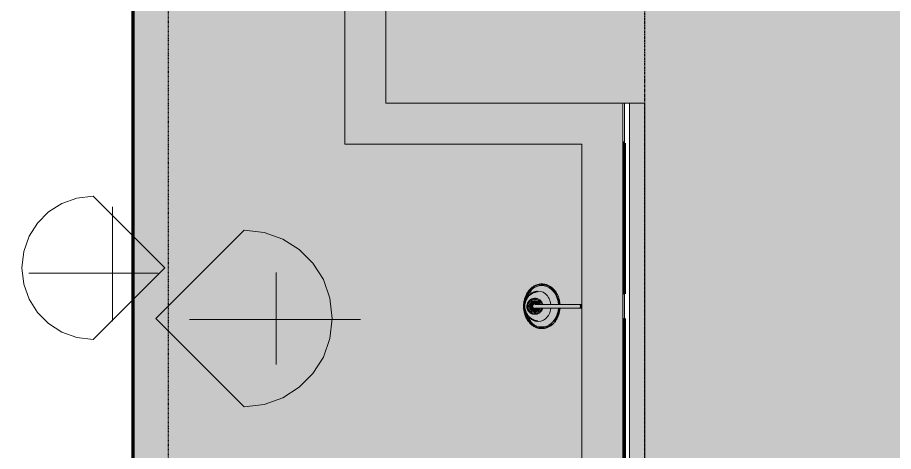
# Model space of a CAD drawing. Header units: inches. Extents: x 9391 to 11530, y 1186 to 2858.
# Drawn here: x 9655.4 to 9826.4, y 2086.5 to 2171.1 of the extents above; entities that cross this region are included whole.
import ezdxf

# ---------------------------------------------------------------- set-up
doc = ezdxf.new("R2010")
doc.units = ezdxf.units.IN
doc.header["$MEASUREMENT"] = 0
doc.linetypes.add('Aligning Line 1_8_', pattern=[0.25, 0.125, -0.125])
doc.linetypes.add('Grid Line 1_2_', pattern=[0.875, 0.5, -0.125, 0.125, -0.125])
for name, color, linetype, lineweight in [('A-DETL-GENF-1', 254, 'Continuous', 9), ('A-ROOF', 132, 'Continuous', 13), ('A-ROOF-1', 132, 'Continuous', 5), ('C-BLDG-PADS', 91, 'Continuous', 70), ('C-BLDG-PADS-1', 91, 'Continuous', 9), ('C-TOPO', 7, 'Continuous', 9), ('E-LITE-EQPM', 33, 'Continuous', 9), ('G-ANNO-SYMB', 111, 'Aligning Line 1_8_', 30), ('S-BEAM', 12, 'Continuous', 9), ('S-FNDN', 32, 'Continuous', 13), ('S-FNDN-1', 32, 'Continuous', 5), ('S-GRID-1', 1, 'Grid Line 1_2_', 30)]:
    doc.layers.add(name, color=color, linetype=linetype, lineweight=lineweight)

# ---------------------------------------------------------------- blocks, each defined once
blk = doc.blocks.new('265000 - LIGHTING - GOOSENECK LIGHTING - TYPE A - 265000 - Lighting - Gooseneck Lighting - Type A-V5-FLOOR PLAN - ROOF')
at = {"layer": 'E-LITE-EQPM'}
for points in [[(-19.63, 0), (-19.4, 1.44), (-18.88, 2.59), (-18.19, 3.43), (-17.23, 4.02), (-16.18, 4.22), (-15.05, 3.97), (-14.22, 3.49), (-13.29, 2.23), (-12.89, 1.15), (-12.79, 0.38), (-12.63, 0.38), (-12.74, 1.21), (-12.91, 1.8), (-13.35, 2.67), (-13.66, 3.09), (-14.16, 3.6), (-14.93, 4.09), (-15.62, 4.31), (-16.18, 4.36), (-16.75, 4.29), (-17.25, 4.15), (-17.83, 3.84), (-18.37, 3.4), (-18.78, 2.93), (-19.1, 2.43), (-19.4, 1.76), (-19.63, 0.85), (-19.71, 0)], [(-19.63, 0), (-19.56, 0), (-19.4, 0.98), (-19.29, 1.37), (-19.21, 1.55), (-18.61, 2.69), (-17.83, 3.49), (-16.75, 3.97), (-15.52, 3.93), (-14.46, 3.42), (-13.61, 2.48), (-13.08, 1.31), (-12.93, 0.38), (-12.79, 0.38), (-12.94, 1.38), (-13.49, 2.59), (-14.16, 3.42), (-15.12, 4.02), (-16.18, 4.22), (-17.32, 3.97), (-18.22, 3.4), (-18.99, 2.45), (-19.47, 1.2), (-19.61, 0.12)], [(-14.16, 0.38), (-12.95, 0.38), (-13.09, 1.38), (-13.73, 2.67), (-14.64, 3.54), (-15.61, 3.97), (-16.75, 3.97), (-17.9, 3.42), (-18.76, 2.48), (-19.31, 1.31), (-19.25, 1.36), (-18.78, 2.05), (-18.36, 2.42), (-18.04, 2.62), (-17.53, 2.81), (-17.26, 2.88), (-16.81, 2.97), (-15.88, 2.74), (-15.04, 2), (-14.57, 1.14), (-14.45, 0.38), (-14.19, 0.38)], [(-19.56, 0), (-19.08, 0), (-18.92, 0.64), (-18.63, 1.08), (-18.17, 1.4), (-17.8, 1.53), (-17.28, 1.55), (-16.7, 1.33), (-16.3, 0.99), (-16.03, 0.52), (-15.99, 0.38), (-14.45, 0.38), (-14.58, 1.16), (-15.09, 2.1), (-15.93, 2.76), (-16.81, 2.97), (-17.55, 2.8), (-18.21, 2.54), (-18.78, 2.05), (-18.99, 1.8), (-19.34, 1.15), (-19.48, 0.67), (-19.54, 0.22)], [(0, 0), (0, 0), (0, 2.4), (-0.31, 2.26), (-0.31, 0)], [(-16.16, -4.36), (-15.52, -4.27), (-14.87, -4.04), (-14.54, -3.87), (-13.9, -3.37), (-13.66, -3.09), (-13.3, -2.59), (-12.89, -1.75), (-12.68, -0.95), (-12.67, -0.37), (-12.79, -0.37), (-12.95, -1.41), (-13.49, -2.59), (-14.16, -3.42), (-15.12, -4.02), (-16.18, -4.22), (-17.32, -3.97), (-18.22, -3.4), (-19.02, -2.36), (-19.47, -1.2), (-19.63, 0), (-19.71, 0), (-19.61, -1.08), (-19.27, -2.11), (-18.75, -2.98), (-18.59, -3.18), (-18.05, -3.68), (-17.51, -4.02), (-16.99, -4.22), (-16.5, -4.33), (-16.18, -4.36)], [(-16.18, -4.22), (-15.05, -3.97), (-14.16, -3.42), (-13.4, -2.48), (-12.89, -1.2), (-12.79, -0.37), (-12.95, -0.37), (-13.1, -1.39), (-13.66, -2.59), (-14.64, -3.54), (-15.61, -3.97), (-16.75, -3.97), (-17.9, -3.42), (-18.76, -2.48), (-19.38, -1.08), (-19.54, -0.55), (-19.56, 0), (-19.63, 0), (-19.45, -1.32), (-18.88, -2.6), (-18.21, -3.42), (-17.25, -4.02), (-16.46, -4.17)], [(-16.81, -2.97), (-15.88, -2.74), (-15.08, -2.08), (-14.57, -1.14), (-14.48, -0.37), (-16.01, -0.41), (-16.1, -0.66), (-16.34, -1.04), (-16.83, -1.4), (-17.35, -1.54), (-17.84, -1.52), (-18.36, -1.29), (-18.75, -0.93), (-18.98, -0.51), (-19.08, 0), (-19.56, 0), (-19.51, -0.65), (-19.26, -1.31), (-18.94, -1.85), (-18.5, -2.31), (-17.92, -2.69), (-17.72, -2.77), (-16.94, -2.95)], [(-18.97, 0), (-18.78, 0), (-18.57, 0.69), (-18.05, 1.16), (-17.43, 1.3), (-16.77, 1.1), (-16.32, 0.63), (-16.21, 0.38), (-16.07, 0.38), (-16.22, 0.8), (-16.77, 1.31), (-17.47, 1.5), (-18.27, 1.24), (-18.77, 0.74), (-18.95, 0.06)], [(-17.47, -1.5), (-16.72, -1.3), (-16.17, -0.75), (-16.08, -0.37), (-16.26, -0.41), (-16.34, -0.66), (-16.87, -1.15), (-17.47, -1.31), (-18.18, -1.08), (-18.61, -0.62), (-18.78, 0), (-18.97, 0), (-18.75, -0.77), (-18.15, -1.32), (-17.58, -1.47)], [(-18.78, 0), (-18.53, 0.02), (-18.28, 0.67), (-17.79, 1.02), (-17.1, 0.99), (-16.6, 0.63), (-16.5, 0.38), (-16.26, 0.41), (-16.33, 0.66), (-16.87, 1.15), (-17.47, 1.31), (-18.18, 1.08), (-18.61, 0.62), (-18.76, 0.06)], [(-17.47, -1.31), (-16.76, -1.09), (-16.33, -0.66), (-16.26, -0.37), (-16.52, -0.37), (-16.65, -0.67), (-17.14, -1.02), (-17.83, -0.99), (-18.35, -0.59), (-18.54, 0), (-18.78, 0), (-18.6, -0.66), (-18.05, -1.16), (-17.47, -1.31)], [(-17.37, -1.02), (-17.1, -0.99), (-16.6, -0.63), (-16.52, -0.37), (-17.13, -0.4), (-17.47, -0.54), (-17.87, -0.33), (-18.01, 0), (-18.54, 0), (-18.33, -0.63), (-17.78, -1.02), (-17.4, -1.02)], [(-18.08, 0), (-18, 0.04), (-17.84, 0.39), (-17.44, 0.53), (-17, 0.38), (-16.52, 0.38), (-16.6, 0.63), (-17.14, 1.02), (-17.8, 1.02), (-18.35, 0.57), (-18.5, 0), (-18.08, 0)], [(-17.47, -0.54), (-17.1, -0.37), (-17.64, -0.33), (-17.65, -0.3), (-17.68, -0.24), (-17.76, -0.23), (-17.83, -0.09), (-17.87, 0), (-18, -0.04), (-17.8, -0.4), (-17.56, -0.5)], [(-17.84, 0), (-17.77, 0.21), (-17.64, 0.33), (-17.44, 0.38), (-17.08, 0.38), (-17.47, 0.54), (-17.87, 0.33), (-17.97, 0), (-17.85, 0)], [(-12.74, -0.37), (-12.06, -0.36), (-11.93, -0.27), (-11.85, -0.1), (-11.85, 0.1), (-11.93, 0.27), (-12.06, 0.36), (-12.14, 0.38), (-17.64, 0.33), (-17.75, 0.24), (-17.83, 0.09), (-17.82, -0.12), (-17.75, -0.24), (-17.66, -0.27), (-17.64, -0.33), (-17.44, -0.37), (-12.79, -0.37)], [(-10.99, -0.37), (-8.92, -0.36), (-8.79, -0.27), (-8.71, -0.1), (-8.73, 0.14), (-8.79, 0.27), (-8.92, 0.36), (-8.99, 0.38), (-12.06, 0.36), (-11.93, 0.27), (-11.85, 0.1), (-11.85, -0.1), (-11.95, -0.29), (-12.06, -0.36), (-11.93, -0.37), (-11.81, -0.37)], [(-8.99, -0.37), (-8.31, -0.34), (-8.34, 0.38), (-8.92, 0.36), (-8.79, 0.27), (-8.71, 0.1), (-8.71, -0.1), (-8.79, -0.27), (-8.92, -0.36)], [(-16.75, -3.97), (-15.52, -3.93), (-14.46, -3.42), (-13.61, -2.48), (-13.08, -1.31), (-12.95, -0.37), (-14.45, -0.37), (-14.58, -1.16), (-15.14, -2.14), (-15.88, -2.74), (-16.81, -2.97), (-17.75, -2.76), (-17.92, -2.69), (-18.36, -2.41), (-18.78, -2.04), (-19.11, -1.6), (-19.29, -1.31), (-19.2, -1.55), (-18.67, -2.63), (-17.73, -3.54), (-16.94, -3.89)]]:
    blk.add_hatch(color=256, dxfattribs=at).paths.add_polyline_path(points, flags=0)
h = blk.add_hatch(color=256, dxfattribs=at)
h.paths.add_polyline_path([(-18.98, 0), (-18.97, 0), (-18.75, 0.77), (-18.14, 1.32), (-17.44, 1.49), (-16.66, 1.24), (-16.23, 0.87), (-16.41, 1.1), (-16.83, 1.4), (-17.37, 1.54), (-17.87, 1.51), (-18.35, 1.3), (-18.75, 0.93), (-18.98, 0.51), (-19.08, 0), (-18.99, 0)], flags=0)
h.paths.add_polyline_path([(-16.01, 0.38), (-16.07, 0.6), (-16.14, 0.66), (-16.04, 0.38), (-16.01, 0.38)], flags=0)
h = blk.add_hatch(color=256, dxfattribs=at)
h.paths.add_polyline_path([(-17.28, -1.55), (-16.68, -1.31), (-16.28, -0.95), (-16.23, -0.81), (-16.77, -1.31), (-17.47, -1.5), (-18.27, -1.24), (-18.77, -0.74), (-18.99, 0), (-19.08, 0), (-18.94, -0.61), (-18.6, -1.1), (-18.17, -1.4), (-17.76, -1.53), (-17.29, -1.55)], flags=0)
h.paths.add_polyline_path([(-16.17, -0.75), (-16.03, -0.48), (-16.04, -0.37), (-16.07, -0.38), (-16.14, -0.66)], flags=0)
h = blk.add_hatch(color=256, dxfattribs=at)
h.paths.add_polyline_path([(0, -2.4), (0, 0), (-0.31, 0), (-0.31, -2.26), (0, -2.4)], flags=0)
h.paths.add_polyline_path([(0, -1.92), (0, -1.92), (-0.31, -1.87)], flags=0)
for p, q in [((0, 2.46), (-0.31, 2.31)), ((0, 2.4), (0, 0)), ((-8.99, 0.38), (-12.14, 0.38)), ((-12.14, -0.37), (-8.99, -0.37)), ((0, 0), (0, -2.4)), ((-0.31, -2.31), (0, -2.46))]:
    blk.add_line(p, q, dxfattribs=at)
at = {"layer": 'E-LITE-EQPM', "flags": 128}
for points in [[(-12.59, 0.38), (-12.61, 0.52), (-12.63, 0.69), (-12.65, 0.86), (-12.68, 1.03), (-12.72, 1.2), (-12.76, 1.37), (-12.81, 1.53), (-12.86, 1.69), (-12.92, 1.85), (-12.98, 2.01), (-13.05, 2.16), (-13.12, 2.31), (-13.2, 2.46), (-13.28, 2.6), (-13.37, 2.74), (-13.46, 2.87), (-13.56, 3), (-13.66, 3.12), (-13.76, 3.24), (-13.87, 3.35), (-13.98, 3.46), (-14.1, 3.57), (-14.22, 3.66), (-14.34, 3.76), (-14.46, 3.84), (-14.59, 3.92), (-14.72, 3.99), (-14.85, 4.06), (-14.99, 4.12), (-15.12, 4.18), (-15.26, 4.22), (-15.4, 4.26), (-15.54, 4.3), (-15.68, 4.32), (-15.83, 4.34), (-15.97, 4.35), (-16.11, 4.36), (-16.26, 4.36), (-16.4, 4.35), (-16.54, 4.33), (-16.68, 4.31), (-16.83, 4.28), (-16.97, 4.24), (-17.11, 4.2), (-17.24, 4.15), (-17.38, 4.09), (-17.51, 4.03), (-17.64, 3.96), (-17.77, 3.89), (-17.9, 3.8), (-18.02, 3.71), (-18.14, 3.62), (-18.26, 3.52), (-18.37, 3.41), (-18.48, 3.3), (-18.59, 3.19), (-18.69, 3.07), (-18.79, 2.94), (-18.88, 2.81), (-18.97, 2.67), (-19.06, 2.53), (-19.14, 2.39), (-19.21, 2.24), (-19.28, 2.09), (-19.35, 1.94), (-19.41, 1.78), (-19.47, 1.62), (-19.52, 1.46), (-19.56, 1.29), (-19.6, 1.12), (-19.64, 0.96), (-19.66, 0.78), (-19.69, 0.61), (-19.7, 0.44), (-19.72, 0.27), (-19.72, 0.09), (-19.72, 0)], [(-17.06, 2.95), (-17.2, 2.93), (-17.33, 2.91), (-17.46, 2.87), (-17.59, 2.83), (-17.72, 2.79), (-17.84, 2.74), (-17.96, 2.68), (-18.07, 2.62), (-18.18, 2.56), (-18.29, 2.49), (-18.39, 2.41), (-18.49, 2.34), (-18.58, 2.26), (-18.67, 2.18), (-18.76, 2.09), (-18.84, 2.01), (-18.91, 1.92), (-18.98, 1.83), (-19.05, 1.74), (-19.11, 1.64), (-19.17, 1.55), (-19.22, 1.45), (-19.27, 1.36), (-19.32, 1.26), (-19.36, 1.16), (-19.4, 1.06), (-19.43, 0.97), (-19.46, 0.87), (-19.49, 0.77), (-19.51, 0.67), (-19.54, 0.57), (-19.55, 0.47), (-19.57, 0.37), (-19.58, 0.27), (-19.58, 0.17), (-19.59, 0.07), (-19.59, 0)], [(-16.9, 2.84), (-17.04, 2.83), (-17.16, 2.81), (-17.29, 2.78), (-17.42, 2.75), (-17.54, 2.72), (-17.66, 2.67), (-17.78, 2.62), (-17.89, 2.57), (-18, 2.51), (-18.11, 2.45), (-18.21, 2.39), (-18.31, 2.32), (-18.4, 2.25), (-18.49, 2.17), (-18.58, 2.09), (-18.66, 2.01), (-18.74, 1.93), (-18.81, 1.84), (-18.88, 1.76), (-18.94, 1.67), (-19, 1.58), (-19.06, 1.49), (-19.11, 1.4), (-19.16, 1.31), (-19.2, 1.22), (-19.24, 1.12), (-19.28, 1.03), (-19.31, 0.93), (-19.34, 0.84), (-19.37, 0.74), (-19.39, 0.65), (-19.41, 0.55), (-19.43, 0.45), (-19.44, 0.36), (-19.45, 0.26), (-19.46, 0.17), (-19.46, 0.07), (-19.46, 0)], [(-18.5, 2.86), (-18.6, 2.74), (-18.7, 2.61), (-18.79, 2.47), (-18.87, 2.34), (-18.95, 2.2), (-19.02, 2.06), (-19.09, 1.92), (-19.15, 1.77), (-19.21, 1.63), (-19.26, 1.48), (-19.31, 1.33), (-19.35, 1.18), (-19.39, 1.03)], [(-18.2, 3.01), (-18.31, 2.9), (-18.41, 2.78), (-18.51, 2.65), (-18.6, 2.53), (-18.69, 2.4), (-18.77, 2.26), (-18.84, 2.13), (-18.91, 1.99), (-18.98, 1.85), (-19.04, 1.71)], [(-19.72, 0), (-19.72, -0.17), (-19.71, -0.35), (-19.7, -0.52), (-19.68, -0.69), (-19.65, -0.86), (-19.62, -1.03), (-19.58, -1.2), (-19.54, -1.37), (-19.49, -1.53), (-19.44, -1.69), (-19.38, -1.85), (-19.32, -2.01), (-19.25, -2.16), (-19.18, -2.31), (-19.1, -2.46), (-19.02, -2.6), (-18.93, -2.74), (-18.84, -2.87), (-18.74, -3), (-18.64, -3.12), (-18.54, -3.24), (-18.43, -3.35), (-18.32, -3.46), (-18.21, -3.57), (-18.09, -3.66), (-17.97, -3.76), (-17.84, -3.84), (-17.71, -3.92), (-17.58, -3.99), (-17.45, -4.06), (-17.32, -4.12), (-17.18, -4.18), (-17.04, -4.22), (-16.9, -4.26), (-16.76, -4.3), (-16.62, -4.32), (-16.48, -4.34), (-16.33, -4.35), (-16.19, -4.36), (-16.05, -4.36), (-15.9, -4.35), (-15.76, -4.33), (-15.62, -4.31), (-15.48, -4.28), (-15.34, -4.24), (-15.2, -4.2), (-15.06, -4.15), (-14.92, -4.09), (-14.79, -4.03), (-14.66, -3.96), (-14.53, -3.89), (-14.4, -3.8), (-14.28, -3.71), (-14.16, -3.62), (-14.04, -3.52), (-13.93, -3.41), (-13.82, -3.3), (-13.71, -3.19), (-13.61, -3.07), (-13.51, -2.94), (-13.42, -2.81), (-13.33, -2.67), (-13.24, -2.53), (-13.16, -2.39), (-13.09, -2.24), (-13.02, -2.09), (-12.95, -1.94), (-12.89, -1.78), (-12.84, -1.62), (-12.79, -1.46), (-12.74, -1.29), (-12.7, -1.12), (-12.67, -0.96), (-12.64, -0.78), (-12.62, -0.61), (-12.6, -0.44), (-12.59, -0.37)], [(-19.59, 0), (-19.59, -0.1), (-19.58, -0.2), (-19.57, -0.3), (-19.56, -0.4), (-19.55, -0.5), (-19.53, -0.6), (-19.51, -0.7), (-19.48, -0.8), (-19.45, -0.9), (-19.42, -1), (-19.38, -1.1), (-19.35, -1.2), (-19.3, -1.3), (-19.25, -1.39), (-19.2, -1.49), (-19.15, -1.58), (-19.09, -1.68), (-19.02, -1.77), (-18.96, -1.86), (-18.88, -1.95), (-18.81, -2.04), (-18.73, -2.12), (-18.64, -2.21), (-18.55, -2.29), (-18.46, -2.37), (-18.36, -2.44), (-18.25, -2.51), (-18.14, -2.58), (-18.03, -2.64), (-17.92, -2.7), (-17.8, -2.76), (-17.67, -2.8), (-17.55, -2.85), (-17.42, -2.88), (-17.28, -2.92), (-17.15, -2.94), (-17.06, -2.95)], [(-19.46, 0), (-19.46, -0.1), (-19.46, -0.19), (-19.45, -0.29), (-19.44, -0.39), (-19.42, -0.48), (-19.4, -0.58), (-19.38, -0.67), (-19.36, -0.77), (-19.33, -0.86), (-19.3, -0.96), (-19.27, -1.05), (-19.23, -1.15), (-19.19, -1.24), (-19.14, -1.33), (-19.09, -1.43), (-19.04, -1.52), (-18.98, -1.61), (-18.92, -1.7), (-18.86, -1.78), (-18.79, -1.87), (-18.71, -1.95), (-18.64, -2.04), (-18.55, -2.11), (-18.47, -2.19), (-18.38, -2.27), (-18.28, -2.34), (-18.18, -2.41), (-18.08, -2.47), (-17.97, -2.53), (-17.86, -2.59), (-17.75, -2.64), (-17.63, -2.69), (-17.51, -2.73), (-17.38, -2.76), (-17.26, -2.79), (-17.13, -2.82), (-17, -2.83), (-16.9, -2.84)], [(-12.14, 0.38), (-12.21, 0.38), (-12.29, 0.38), (-12.38, 0.38), (-12.47, 0.38), (-12.56, 0.38), (-12.65, 0.38), (-12.75, 0.38), (-12.85, 0.38), (-12.95, 0.38), (-13.05, 0.38), (-13.16, 0.38), (-13.27, 0.38), (-13.38, 0.38), (-13.49, 0.38), (-13.61, 0.38), (-13.72, 0.38), (-13.84, 0.38), (-13.96, 0.38), (-14.08, 0.38), (-14.2, 0.38), (-14.32, 0.38), (-14.44, 0.38), (-14.56, 0.38), (-14.68, 0.38), (-14.8, 0.38), (-14.91, 0.38), (-15.03, 0.38), (-15.15, 0.38), (-15.27, 0.38), (-15.38, 0.38), (-15.49, 0.38), (-15.61, 0.38), (-15.72, 0.38), (-15.82, 0.38), (-15.93, 0.38), (-16.03, 0.38), (-16.14, 0.38), (-16.23, 0.38), (-16.33, 0.38), (-16.42, 0.38), (-16.51, 0.38), (-16.6, 0.38), (-16.68, 0.38), (-16.76, 0.38), (-16.83, 0.38), (-16.91, 0.38), (-16.97, 0.38), (-17.04, 0.38), (-17.1, 0.38), (-17.15, 0.38), (-17.2, 0.38), (-17.25, 0.38), (-17.29, 0.38), (-17.33, 0.38), (-17.36, 0.38), (-17.39, 0.38), (-17.42, 0.38), (-17.44, 0.38), (-17.45, 0.38), (-17.46, 0.38), (-17.47, 0.38), (-17.47, 0.38)], [(-8.99, 0.38), (-8.91, 0.38), (-8.83, 0.38), (-8.75, 0.38), (-8.66, 0.38), (-8.57, 0.38), (-8.48, 0.38), (-8.38, 0.38), (-8.31, 0.38)], [(-19.37, -1.1), (-19.34, -1.22), (-19.3, -1.37), (-19.25, -1.52), (-19.2, -1.66), (-19.14, -1.81), (-19.07, -1.95), (-19, -2.09), (-18.93, -2.23), (-18.85, -2.37), (-18.76, -2.51), (-18.67, -2.64), (-18.58, -2.77), (-18.5, -2.86)], [(-17.47, -0.37), (-17.46, -0.37), (-17.46, -0.37), (-17.44, -0.37), (-17.43, -0.37), (-17.41, -0.37), (-17.38, -0.37), (-17.35, -0.37), (-17.31, -0.37), (-17.27, -0.37), (-17.23, -0.37), (-17.18, -0.37), (-17.13, -0.37), (-17.07, -0.37), (-17.01, -0.37), (-16.94, -0.37), (-16.87, -0.37), (-16.8, -0.37), (-16.72, -0.37), (-16.64, -0.37), (-16.56, -0.37), (-16.47, -0.37), (-16.38, -0.37), (-16.28, -0.37), (-16.19, -0.37), (-16.09, -0.37), (-15.99, -0.37), (-15.88, -0.37), (-15.77, -0.37), (-15.66, -0.37), (-15.55, -0.37), (-15.44, -0.37), (-15.33, -0.37), (-15.21, -0.37), (-15.09, -0.37), (-14.98, -0.37), (-14.86, -0.37), (-14.74, -0.37), (-14.62, -0.37), (-14.5, -0.37), (-14.38, -0.37), (-14.26, -0.37), (-14.14, -0.37), (-14.02, -0.37), (-13.9, -0.37), (-13.78, -0.37), (-13.67, -0.37), (-13.55, -0.37), (-13.44, -0.37), (-13.33, -0.37), (-13.22, -0.37), (-13.11, -0.37), (-13, -0.37), (-12.9, -0.37), (-12.8, -0.37), (-12.7, -0.37), (-12.61, -0.37), (-12.51, -0.37), (-12.42, -0.37), (-12.34, -0.37), (-12.25, -0.37), (-12.18, -0.37), (-12.14, -0.37)], [(-8.35, -0.37), (-8.45, -0.37), (-8.55, -0.37), (-8.64, -0.37), (-8.73, -0.37), (-8.81, -0.37), (-8.89, -0.37), (-8.97, -0.37), (-8.99, -0.37)], [(-19.02, -1.76), (-18.96, -1.9), (-18.89, -2.04), (-18.82, -2.17), (-18.74, -2.31), (-18.66, -2.44), (-18.57, -2.57), (-18.48, -2.69), (-18.38, -2.82), (-18.27, -2.94), (-18.2, -3.01)]]:
    blk.add_lwpolyline(points, dxfattribs=at)
at = {"layer": 'E-LITE-EQPM'}
for radius, start, end in [(1.5, 150, 180), (1.5, 180, 210), (1.31, 17.1521, 180), (1.31, 180, 342.8479), (1.5, 15.0075, 148.9797), (1.07, 21.4494, 180), (1.07, 180, 338.5506), (0.543, 45, 180), (0.543, 180, 315), (1.5, 211.0203, 344.9925), (0.375, 225, 240)]:
    blk.add_arc((-17.47, 0), radius, start, end, dxfattribs=at)
for centre, major_axis, start_param, end_param in [((-16.18, 0), (0, 4.22), 4.802645, 7.853982), ((-16.18, 0), (0, 4.03), 4.805548, 7.15585), ((-16.81, 0), (0, 2.97), 0.342292, 0.392699), ((-16.81, 0), (0, 2.97), 4.841947, 6.506974), ((-16.18, 0), (0, 4.22), 1.570796, 3.769911), ((-16.18, 0), (0, 4.03), 2.268928, 4.617529), ((-16.81, 0), (0, 2.97), 2.936171, 4.582831), ((-16.18, 0), (0, 4.22), 3.926991, 4.622133)]:
    blk.add_ellipse(centre, major_axis=major_axis, ratio=0.81557, start_param=start_param, end_param=end_param, dxfattribs=at)
for points, knots in [([(-16.81, 1.4), (-16.88, 1.43), (-16.99, 1.48), (-17.15, 1.52), (-17.29, 1.55), (-17.44, 1.56), (-17.61, 1.56), (-17.77, 1.54), (-17.93, 1.51), (-18.08, 1.46), (-18.2, 1.4), (-18.3, 1.35), (-18.39, 1.29), (-18.5, 1.21), (-18.6, 1.12), (-18.68, 1.04), (-18.75, 0.95), (-18.83, 0.84), (-18.9, 0.71), (-18.95, 0.61), (-18.99, 0.5), (-19.05, 0.3), (-19.08, 0.12), (-19.08, 0)], [0.3409193, 0.3409193, 0.3409193, 0.3409193, 0.3888889, 0.4166667, 0.4444444, 0.4791667, 0.5138889, 0.5486111, 0.5833333, 0.6180556, 0.6527778, 0.6701389, 0.6875, 0.7222222, 0.7569444, 0.7743056, 0.7916667, 0.8263889, 0.8611111, 0.8784722, 0.8958333, 0.9305556, 1, 1, 1, 1]), ([(-19.08, 0), (-19.08, -0.1), (-19.06, -0.24), (-19.02, -0.43), (-18.97, -0.56), (-18.92, -0.69), (-18.85, -0.81), (-18.79, -0.9), (-18.73, -0.97), (-18.69, -1.03), (-18.64, -1.07), (-18.58, -1.14), (-18.5, -1.21), (-18.4, -1.29), (-18.29, -1.36), (-18.17, -1.42), (-18.05, -1.47), (-17.93, -1.51), (-17.8, -1.54), (-17.67, -1.55), (-17.54, -1.56), (-17.41, -1.56), (-17.28, -1.55), (-17.15, -1.52), (-16.99, -1.48), (-16.88, -1.43), (-16.81, -1.4)], [0, 0, 0, 0, 0.0555556, 0.0833333, 0.1111111, 0.1388889, 0.1666667, 0.1944444, 0.2083333, 0.2222222, 0.2361111, 0.25, 0.2777778, 0.3055556, 0.3333333, 0.3611111, 0.3888889, 0.4166667, 0.4444444, 0.4722222, 0.5, 0.5277778, 0.5555556, 0.5833333, 0.6111111, 0.6590807, 0.6590807, 0.6590807, 0.6590807]), ([(-15.98, 0.38), (-16, 0.44), (-16.08, 0.69), (-16.26, 0.99), (-16.54, 1.24), (-16.69, 1.34), (-16.77, 1.38)], [0.0739566, 0.0739566, 0.0739566, 0.0739566, 0.1111111, 0.2222222, 0.2777778, 0.3333333, 0.3333333, 0.3333333, 0.3333333]), ([(-16.77, -1.38), (-16.69, -1.34), (-16.54, -1.24), (-16.27, -0.99), (-16.06, -0.69), (-16.01, -0.44), (-16, -0.38)], [0.6666667, 0.6666667, 0.6666667, 0.6666667, 0.7222222, 0.7777778, 0.8888889, 0.9260434, 0.9260434, 0.9260434, 0.9260434])]:
    blk.add_open_spline(points, degree=3, knots=knots, dxfattribs=at)
blk = doc.blocks.new('Dimension Lumber - THE BEAM-1543094-FLOOR PLAN - ROOF')
at = {"layer": 'S-BEAM'}
h = blk.add_hatch(color=256, dxfattribs=at)
h.paths.add_polyline_path([(391.81, 0), (352.41, -0.04), (352.58, -0.21), (352.92, -0.62), (353.14, -0.97), (353.39, -1.6), (353.48, -1.97), (353.52, -2.43), (353.47, -3), (391.81, -3)], flags=0)
h.paths.add_polyline_path([(345.97, 0), (256.32, 0), (256.54, -0.21), (256.88, -0.62), (257.1, -0.97), (257.35, -1.6), (257.44, -1.97), (257.48, -2.43), (257.43, -3), (344.86, -2.97), (344.84, -2.75), (344.83, -2.18), (344.89, -1.77), (345.15, -1.05), (345.45, -0.58), (345.75, -0.2), (345.83, -0.11)], flags=0)
h.paths.add_polyline_path([(249.93, 0), (-234.15, 0), (-234.15, -3), (248.82, -2.97), (248.8, -2.75), (248.79, -2.18), (248.85, -1.77), (249.11, -1.05), (249.41, -0.58), (249.72, -0.18), (249.79, -0.11)], flags=0)
blk.add_line((-234.15, -3), (248.83, -3), dxfattribs=at)
blk = doc.blocks.new('cynthia 25594 - cynthia 25594-1522547-FLOOR PLAN - ROOF')
at = {"layer": 'A-DETL-GENF-1'}
for p, q in [((-17.22, 0), (0, 17.22)), ((17.22, 0), (0, 17.22)), ((-0.22, 10.65), (-0.22, 10.67)), ((-0.22, 10.67), (-0.22, 10.65)), ((-0.22, 10.51), (-0.22, 10.65)), ((-0.22, 10.65), (-0.22, 10.32)), ((-0.22, 10.28), (-0.22, 10.51)), ((-0.22, 10.32), (-0.22, 5.84)), ((-0.22, 10.13), (-0.22, 10.28)), ((-0.22, 7.46), (-0.22, 10.13)), ((-0.22, 2.95), (-0.22, 8.8)), ((-0.22, 8.8), (-0.22, 7.57)), ((-0.22, 7.57), (-0.22, 7.46)), ((-0.22, 7.36), (-0.22, 7.46)), ((-0.22, 7.46), (-0.22, 2.95)), ((-0.22, 3.36), (-0.22, 7.36)), ((-0.22, 5.84), (-0.22, 5.1)), ((-0.22, 4.9), (-0.22, 5.1)), ((-0.22, 5.1), (-0.22, 4.24)), ((-0.22, 5.1), (-0.22, 4.69)), ((-0.22, 2.64), (-0.22, 4.9)), ((-0.22, -1.13), (-0.22, 4.69)), ((-0.22, 4.24), (-0.22, 3.77)), ((-0.22, 2.84), (-0.22, 3.77)), ((-0.22, 2.87), (-0.22, 3.36)), ((-0.22, 2.95), (-0.22, 2.11)), ((-0.22, -0.11), (-0.22, 2.95)), ((-0.22, 2.61), (-0.22, 2.87)), ((-0.22, 2.84), (-0.22, 2.64)), ((-0.22, -5.38), (-0.22, 2.61)), ((-0.22, 2.11), (-0.22, 1.61)), ((-0.22, 1.61), (-0.22, 0.28)), ((-0.22, 0.28), (-0.22, -1.21)), ((16.76, -3.94), (17.22, 0)), ((-17.22, 0), (-16.76, -3.94)), ((-0.22, -1.26), (-0.22, -0.11)), ((-0.22, -1.13), (-0.22, -1.57)), ((-0.22, -1.21), (-0.22, -1.26)), ((-0.22, -1.57), (-0.22, -1.67)), ((-0.22, -1.67), (-0.22, -1.8)), ((-0.22, -4.3), (-0.22, -1.79)), ((-0.22, -1.79), (-0.22, -1.88)), ((-0.22, -1.8), (-0.22, -1.93)), ((-0.22, -1.88), (-0.22, -2.08)), ((-0.22, -1.93), (-0.22, -2.06)), ((-0.22, -2.06), (-0.22, -2.17)), ((-0.22, -2.08), (-0.22, -6.96)), ((-0.22, -2.17), (-0.22, -2.25)), ((-0.22, -2.25), (-0.22, -2.29)), ((-0.22, -2.29), (-0.22, -4.29)), ((-16.76, -3.94), (-15.47, -7.57)), ((-0.22, -4.29), (-0.22, -4.59)), ((-0.22, -4.59), (-0.22, -4.3)), ((15.47, -7.57), (16.76, -3.94)), ((-8.21, -6.25), (-8.98, -6.25)), ((-8.98, -6.25), (-8.49, -6.25)), ((-8.49, -6.25), (-8.05, -6.25)), ((-7.59, -6.25), (-8.21, -6.25)), ((-8.05, -6.25), (-7.7, -6.25)), ((-7.72, -6.25), (-7.95, -6.25)), ((-7.95, -6.25), (-7.85, -6.25)), ((-7.85, -6.25), (-7.12, -6.25)), ((-7.23, -6.25), (-7.72, -6.25)), ((-7.7, -6.25), (-7.02, -6.25)), ((-7.32, -6.25), (-7.59, -6.25)), ((-7.13, -6.25), (-7.32, -6.25)), ((-6.56, -6.25), (-7.23, -6.25)), ((-7.07, -6.25), (-7.13, -6.25)), ((-7.12, -6.25), (-7.07, -6.25)), ((-7.02, -6.25), (-6.15, -6.25)), ((-4.25, -6.25), (-6.56, -6.25)), ((-6.15, -6.25), (-5.21, -6.25)), ((-5.21, -6.25), (-4.35, -6.25)), ((-3.43, -6.25), (-4.77, -6.25)), ((-4.77, -6.25), (-4.17, -6.25)), ((-4.35, -6.25), (-3.71, -6.25)), ((-3.02, -6.25), (-4.25, -6.25)), ((-4.17, -6.25), (-2.84, -6.25)), ((-4.06, -6.25), (-4.11, -6.25)), ((4.15, -6.25), (-4.11, -6.25)), ((-4.06, -6.25), (-3.68, -6.25)), ((-3.71, -6.25), (-3.43, -6.25)), ((-3.68, -6.25), (-3.49, -6.25)), ((-3.49, -6.25), (-3.27, -6.25)), ((-3.27, -6.25), (-3.02, -6.25)), ((-2.84, -6.25), (-2.01, -6.25)), ((-2.01, -6.25), (-1.13, -6.25)), ((-1.13, -6.25), (-0.25, -6.25)), ((-0.25, -6.25), (1.12, -6.25)), ((-0.22, -5.95), (-0.22, -5.16)), ((-0.22, -5.16), (-0.22, -5.78)), ((-0.22, -5.78), (-0.22, -5.38)), ((-0.22, -5.78), (-0.22, -5.78)), ((-0.22, -10.3), (-0.22, -5.95)), ((1.12, -6.25), (2.48, -6.25)), ((3.14, -6.25), (2.32, -6.25)), ((2.32, -6.25), (4.15, -6.25)), ((2.48, -6.25), (3.63, -6.25)), ((3.79, -6.25), (3.14, -6.25)), ((3.55, -6.25), (3.49, -6.25)), ((3.49, -6.25), (4.15, -6.25)), ((3.81, -6.25), (3.55, -6.25)), ((3.63, -6.25), (4.06, -6.25)), ((4.5, -6.25), (3.79, -6.25)), ((4.15, -6.25), (3.81, -6.25)), ((4.06, -6.25), (4.41, -6.25)), ((4.15, -6.25), (7.35, -6.25)), ((5.65, -6.25), (4.15, -6.25)), ((4.41, -6.25), (4.5, -6.25)), ((5.91, -6.25), (5.65, -6.25)), ((6.29, -6.25), (5.91, -6.25)), ((6.25, -6.25), (6.12, -6.25)), ((6.12, -6.25), (6.48, -6.25)), ((6.36, -6.25), (6.25, -6.25)), ((6.48, -6.25), (6.29, -6.25)), ((6.47, -6.25), (6.36, -6.25)), ((6.57, -6.25), (6.47, -6.25)), ((6.67, -6.25), (6.57, -6.25)), ((6.79, -6.25), (6.67, -6.25)), ((6.94, -6.25), (6.79, -6.25)), ((7.41, -6.25), (6.94, -6.25)), ((7.35, -6.25), (7.52, -6.25)), ((7.76, -6.25), (7.41, -6.25)), ((7.52, -6.25), (7.77, -6.25)), ((7.81, -6.25), (7.76, -6.25)), ((7.77, -6.25), (8.55, -6.25)), ((8.53, -6.25), (7.81, -6.25)), ((8.58, -6.25), (8.53, -6.25)), ((8.55, -6.25), (8.64, -6.25)), ((8.98, -6.25), (8.58, -6.25)), ((8.64, -6.25), (8.71, -6.25)), ((8.71, -6.25), (8.98, -6.25)), ((-15.47, -7.57), (-13.43, -10.76)), ((-0.22, -6.96), (-0.22, -16.97)), ((13.43, -10.76), (15.47, -7.57)), ((-0.22, -10.24), (-0.22, -10.1)), ((-0.22, -10.1), (-0.22, -10.4)), ((-0.22, -10.7), (-0.22, -10.24)), ((-13.43, -10.76), (-10.76, -13.43)), ((-0.22, -10.35), (-0.22, -10.3)), ((-0.22, -11.84), (-0.22, -10.35)), ((-0.22, -10.4), (-0.22, -10.65)), ((-0.22, -10.65), (-0.22, -12.11)), ((-0.22, -12.13), (-0.22, -10.7)), ((-0.22, -16.25), (-0.22, -11.84)), ((-0.22, -12.38), (-0.22, -11.94)), ((-0.22, -11.94), (-0.22, -11.97)), ((-0.22, -11.97), (-0.22, -13.58)), ((10.76, -13.43), (13.43, -10.76)), ((-10.76, -13.43), (-7.57, -15.47)), ((-0.22, -12.11), (-0.22, -12.35)), ((-0.22, -15.02), (-0.22, -12.13)), ((-0.22, -12.35), (-0.22, -12.45)), ((-0.22, -12.45), (-0.22, -12.38)), ((-0.22, -13.58), (-0.22, -13.79)), ((7.57, -15.47), (10.76, -13.43)), ((-0.22, -13.79), (-0.22, -13.94)), ((-0.22, -13.94), (-0.22, -14.21)), ((-0.22, -14.21), (-0.22, -15.64)), ((-0.22, -16.37), (-0.22, -15.02)), ((-7.57, -15.47), (-3.94, -16.76)), ((-3.94, -16.76), (0, -17.22)), ((-0.22, -15.64), (-0.22, -16.25)), ((-0.22, -17.56), (-0.22, -16.37)), ((-0.22, -16.97), (-0.22, -17.59)), ((0, -17.22), (3.94, -16.76)), ((3.94, -16.76), (7.57, -15.47)), ((-0.22, -18.61), (-0.22, -17.56)), ((-0.22, -17.59), (-0.22, -17.96)), ((-0.22, -17.96), (-0.22, -20.14)), ((-0.22, -20.35), (-0.22, -18.61)), ((-0.22, -20.14), (-0.22, -20.26)), ((-0.22, -20.26), (-0.22, -22.31)), ((-0.22, -21.08), (-0.22, -20.35)), ((-0.22, -22.1), (-0.22, -20.56)), ((-0.22, -20.56), (-0.22, -21.45)), ((-0.22, -22.3), (-0.22, -21.08)), ((-0.22, -21.45), (-0.22, -22.09)), ((-0.22, -22.09), (-0.22, -22.6)), ((-0.22, -22.31), (-0.22, -22.1)), ((-0.22, -22.73), (-0.22, -22.3)), ((-0.22, -22.6), (-0.22, -22.73))]:
    blk.add_line(p, q, dxfattribs=at)
blk = doc.blocks.new('laron 1 24216 - laron 1 24216-1522535-FLOOR PLAN - ROOF')
at = {"layer": 'A-DETL-GENF-1'}
for p, q in [((-13.55, -3.73), (0.41, 10.23)), ((14.37, -3.73), (0.41, 10.23)), ((1.43, 8.23), (1.43, 8.95)), ((1.43, 8.95), (1.43, 8.8)), ((1.43, 8.8), (1.43, 8.19)), ((1.43, 7.97), (1.43, 8.45)), ((1.43, 8.45), (1.43, 7.65)), ((1.43, 7.82), (1.43, 8.23)), ((1.43, 8.19), (1.43, 5.24)), ((1.43, 7.31), (1.43, 7.97)), ((1.43, 7.26), (1.43, 7.82)), ((1.43, 7.65), (1.43, 7.29)), ((1.43, 5.87), (1.43, 7.31)), ((1.43, 7.29), (1.43, 5.18)), ((1.43, 6.62), (1.43, 7.26)), ((1.43, 5.99), (1.43, 6.62)), ((1.43, 4.58), (1.43, 6.1)), ((1.43, 6.1), (1.43, 5.8)), ((1.43, 5.46), (1.43, 5.99)), ((1.43, 5.26), (1.43, 5.87)), ((1.43, 5.8), (1.43, 5.04)), ((1.43, 5.12), (1.43, 5.46)), ((1.43, 4.93), (1.43, 5.26)), ((1.43, 5.24), (1.43, 4.44)), ((1.43, 5.18), (1.43, 4.79)), ((1.43, 5.04), (1.43, 5.12)), ((1.43, 3.35), (1.43, 4.93)), ((1.43, 4.74), (1.43, 4.89)), ((1.43, 4.89), (1.43, 4.89)), ((1.43, 4.89), (1.43, -12.24)), ((1.43, 4.79), (1.43, 4.58)), ((1.43, 4.47), (1.43, 4.74)), ((1.43, 4.12), (1.43, 4.47)), ((1.43, 4.44), (1.43, 4.02)), ((1.43, 3.75), (1.43, 4.12)), ((1.43, 4.02), (1.43, 3.37)), ((1.43, 3.39), (1.43, 3.75)), ((1.43, 3.08), (1.43, 3.39)), ((1.43, 3.37), (1.43, 1.02)), ((1.43, 2.32), (1.43, 3.35)), ((1.43, 2.74), (1.43, 3.08)), ((1.43, 2.37), (1.43, 2.74)), ((1.43, 2), (1.43, 2.37)), ((1.43, 1.72), (1.43, 2.32)), ((1.43, 1.64), (1.43, 2)), ((1.43, 1.41), (1.43, 1.72)), ((-9.11, 0), (-10.96, 0)), ((-8.09, 0), (-9.11, 0)), ((-8.27, 0), (-7.35, 0)), ((-7.97, 0), (-8.09, 0)), ((-7.71, 0), (-7.97, 0)), ((-7.52, 0), (-7.71, 0)), ((-7.39, 0), (-7.52, 0)), ((-7.29, 0), (-7.39, 0)), ((-7.35, 0), (-6.1, 0)), ((-7.2, 0), (-7.29, 0)), ((-7.11, 0), (-7.2, 0)), ((-6.99, 0), (-7.11, 0)), ((-6.92, 0), (-6.99, 0)), ((-6.85, 0), (-6.92, 0)), ((-6.78, 0), (-6.85, 0)), ((-6.68, 0), (-6.78, 0)), ((-6.56, 0), (-6.68, 0)), ((-6.38, 0), (-6.56, 0)), ((-6.16, 0), (-6.38, 0)), ((-6, 0), (-6.16, 0)), ((-5.81, 0), (-6, 0)), ((-5.59, 0), (-5.81, 0)), ((-5.58, 0), (-5.66, 0)), ((-5.66, 0), (-5.64, 0)), ((-5.64, 0), (-5.01, 0)), ((-5.37, 0), (-5.59, 0)), ((-5.19, 0), (-5.37, 0)), ((-5.06, 0), (-5.19, 0)), ((-5.01, 0), (-5.06, 0)), ((0.3, 0), (-1.42, 0)), ((-0.99, 0), (-0.27, 0)), ((-0.99, 0), (-0.51, 0)), ((-0.17, 0), (-0.69, 0)), ((-0.69, 0), (0.3, 0)), ((0.12, 0), (-0.51, 0)), ((-0.27, 0), (-0.17, 0)), ((-0.17, 0), (-0.07, 0)), ((0.32, 0), (-0.17, 0)), ((0.32, 0), (-0.17, 0)), ((2.2, 0), (-0.17, 0)), ((-0.07, 0), (0.12, 0)), ((0.12, 0), (0.32, 0)), ((0.32, 0), (0.12, 0)), ((1.43, 1.34), (1.43, 1.64)), ((1.43, 1.08), (1.43, 1.41)), ((1.43, 1.13), (1.43, 1.34)), ((1.43, 1.02), (1.43, 1.13)), ((1.43, 1), (1.43, 1.08)), ((1.43, 0.08), (1.43, 1)), ((1.43, -3.8), (1.43, 0.08)), ((3.15, 0), (2.2, 0)), ((8.21, 0), (6.24, 0)), ((6.24, 0), (6.74, 0)), ((6.74, 0), (6.64, 0)), ((10.39, 0), (7.82, 0)), ((7.82, 0), (8.21, 0)), ((8.95, 0), (10.81, 0)), ((10.81, 0), (10.39, 0)), ((-10.96, 0), (-11.46, 0)), ((-11.46, 0), (-10.27, 0)), ((-10.27, 0), (-9.04, 0)), ((-9.04, 0), (-8.03, 0)), ((-8.27, 0), (-6.1, 0)), ((-8.03, 0), (-3.36, 0)), ((-5.58, 0), (-1.42, 0)), ((-3.36, 0), (-2.37, 0)), ((-2.59, 0), (-2.67, 0)), ((-2.67, 0), (-2.43, 0)), ((-2.36, 0), (-2.59, 0)), ((-2.43, 0), (-1.98, 0)), ((-2.37, 0), (-2.26, 0)), ((-2.24, 0), (-2.36, 0)), ((-2.26, 0), (-2.24, 0)), ((-1.98, 0), (-1.26, 0)), ((-1.26, 0), (-0.25, 0)), ((-0.25, 0), (1.09, 0)), ((1.09, 0), (1.94, 0)), ((1.94, 0), (2.7, 0)), ((2.71, 0), (2.63, 0)), ((2.63, 0), (2.63, 0)), ((2.63, 0), (3.04, 0)), ((2.7, 0), (3.31, 0)), ((3.21, 0), (2.71, 0)), ((3.04, 0), (3.83, 0)), ((6.64, 0), (3.15, 0)), ((3.25, 0), (3.21, 0)), ((3.74, 0), (3.25, 0)), ((3.31, 0), (3.72, 0)), ((3.72, 0), (3.88, 0)), ((3.88, 0), (3.74, 0)), ((3.83, 0), (8.2, 0)), ((8.2, 0), (8.95, 0)), ((-13.55, -3.73), (-13.18, -6.93)), ((1.43, -6.61), (1.43, -3.8)), ((1.43, -11.81), (1.43, -5.11)), ((1.43, -5.11), (1.43, -6.4)), ((14, -6.93), (14.37, -3.73)), ((1.43, -8.31), (1.43, -5.23)), ((1.43, -6.14), (1.43, -5.23)), ((1.43, -6.4), (1.43, -5.28)), ((1.43, -5.28), (1.43, -5.36)), ((1.43, -5.36), (1.43, -6.36)), ((1.43, -7.01), (1.43, -6.14)), ((1.43, -6.36), (1.43, -6.54)), ((1.43, -6.54), (1.43, -6.61)), ((-13.18, -6.93), (-12.13, -9.87)), ((1.43, -8.19), (1.43, -7.01)), ((1.43, -8.31), (1.43, -8.19)), ((12.95, -9.87), (14, -6.93)), ((-12.13, -9.87), (-10.48, -12.46)), ((11.3, -12.46), (12.95, -9.87)), ((1.43, -13.57), (1.43, -11.81)), ((-10.48, -12.46), (-8.32, -14.62)), ((1.43, -16.16), (1.43, -12.24)), ((1.43, -16.34), (1.43, -13.57)), ((9.14, -14.62), (11.3, -12.46)), ((-8.32, -14.62), (-5.73, -16.27)), ((6.55, -16.27), (9.14, -14.62)), ((-5.73, -16.27), (-2.79, -17.32)), ((1.43, -16.16), (1.43, -16.34)), ((3.61, -17.32), (6.55, -16.27)), ((-2.79, -17.32), (0.41, -17.69)), ((0.41, -17.69), (3.61, -17.32))]:
    blk.add_line(p, q, dxfattribs=at)

msp = doc.modelspace()

# ---------------------------------------------------------------- hatches: boundary and pattern name
at = {"layer": 'A-ROOF-1'}
msp.add_hatch(color=256, dxfattribs=at).paths.add_polyline_path([(9777.87, 1528.46), (10028.27, 1528.46), (10028.27, 2312.08), (9727.3, 2312.08), (9727.3, 2154.42), (9777.87, 2154.42), (9777.87, 1669.44), (9778.22, 1669.17), (9778.22, 1669.76), (9778.32, 1669.74), (9778.53, 1669.35), (9778.84, 1668.53), (9778.94, 1668.14), (9779.02, 1667.52), (9789.42, 1667.52), (9789.51, 1667.64), (9789.51, 1667.77), (9790.27, 1668.08), (9790.64, 1669.1), (9791.62, 1669.54), (9791.62, 1664.75), (9790.63, 1665.22), (9790.27, 1666.22), (9789.51, 1666.56), (9789.51, 1666.7), (9789.37, 1666.77), (9778.99, 1666.77), (9778.88, 1665.93), (9778.67, 1665.25), (9778.37, 1664.64), (9778.25, 1664.5), (9778.22, 1664.84), (9778.22, 1665.12), (9777.87, 1664.84), (9777.91, 1574.26), (9778.27, 1573.77), (9778.57, 1573.22), (9778.73, 1572.86), (9778.94, 1572.1), (9779.02, 1571.48), (9789.42, 1571.48), (9789.51, 1571.6), (9789.51, 1571.73), (9790.27, 1572.04), (9790.64, 1573.06), (9791.62, 1573.5), (9791.62, 1568.71), (9790.63, 1569.18), (9790.27, 1570.18), (9789.51, 1570.52), (9789.51, 1570.66), (9789.37, 1570.73), (9778.99, 1570.73), (9778.88, 1569.89), (9778.67, 1569.21), (9778.24, 1568.36), (9777.87, 1567.86), (9777.87, 1533.63)], flags=0)
at = {"layer": 'C-BLDG-PADS-1'}
h = msp.add_hatch(dxfattribs=at)
h.set_pattern_fill('FP_1', color=256, style=0, pattern_type=2)
h.set_pattern_definition([(0, (0, 0), (30.72, 7.68), [1.267, -21.773, 1.267, -21.773, -122.88]), (0, (0, 0), (30.72, 7.68), [-46.08, 1.267, -44.813, 1.267, -21.773, -53.76]), (0, (0, 0), (30.72, 7.68), [-115.2, 1.267, -14.093, 1.267, -37.133]), (120, (11.52, 3.84), (-22.011075, 22.7643004), [1.267, -21.773, 1.267, -21.773, -122.88]), (120, (11.52, 3.84), (-22.011075, 22.7643004), [-46.08, 1.267, -44.813, 1.267, -21.773, -53.76]), (120, (11.52, 3.84), (-22.011075, 22.7643004), [-115.2, 1.267, -14.093, 1.267, -37.133]), (240, (15.36, 19.2), (-8.708925, -30.4443004), [1.267, -21.773, 1.267, -21.773, -122.88]), (240, (15.36, 19.2), (-8.708925, -30.4443004), [-46.08, 1.267, -44.813, 1.267, -21.773, -53.76]), (240, (15.36, 19.2), (-8.708925, -30.4443004), [-115.2, 1.267, -14.093, 1.267, -37.133])])
h.paths.add_polyline_path([(10826.67, 1339.66), (11033.65, 1339.66), (11033.65, 1348.51), (10826.67, 1348.51)], flags=0)
h.paths.add_polyline_path([(9390.69, 1339.66), (10826.67, 1339.66), (10826.67, 1348.51), (10826.67, 1348.51), (10826.67, 1398.52), (10826.02, 1398.52), (10826.02, 1402.02), (10824.63, 1402.02), (10824.63, 1398.52), (10820.34, 1398.52), (10820.34, 1389.89), (10821.18, 1389.78), (10821.86, 1389.57), (10822.72, 1389.14), (10823.51, 1388.44), (10823.73, 1388.15), (10823.94, 1387.8), (10824.19, 1387.18), (10824.28, 1386.8), (10824.33, 1386.34), (10824.26, 1385.77), (10824.12, 1385.28), (10823.81, 1384.69), (10823.35, 1384.14), (10822.9, 1383.75), (10822.4, 1383.43), (10821.89, 1383.19), (10820.87, 1382.9), (10819.97, 1382.81), (10818.82, 1382.95), (10817.88, 1383.25), (10817.17, 1383.65), (10816.62, 1384.1), (10816.29, 1384.47), (10815.95, 1385.01), (10815.81, 1385.3), (10815.64, 1386.02), (10815.63, 1386.6), (10815.69, 1387.01), (10815.95, 1387.72), (10816.25, 1388.2), (10816.61, 1388.63), (10816.82, 1388.81), (10817.3, 1389.18), (10817.86, 1389.47), (10818.22, 1389.64), (10818.97, 1389.84), (10819.59, 1389.92), (10819.59, 1398.52), (10807.05, 1398.52), (10807.05, 1402.02), (10784.15, 1402.02), (10784.15, 1402.52), (10780.65, 1402.52), (10780.65, 1483.8), (9747.18, 1387.03), (9719.3, 1387.03), (9719.3, 2084.11), (9765.62, 2084.11), (9765.6, 2114.44), (9761.3, 2114.44), (9761.19, 2113.6), (9760.98, 2112.92), (9760.55, 2112.07), (9759.85, 2111.28), (9759.56, 2111.06), (9759.21, 2110.84), (9758.58, 2110.59), (9758.21, 2110.5), (9757.75, 2110.46), (9757.18, 2110.53), (9756.69, 2110.67), (9756.1, 2110.98), (9755.55, 2111.44), (9755.15, 2111.89), (9754.84, 2112.39), (9754.6, 2112.9), (9754.3, 2113.92), (9754.22, 2114.82), (9754.39, 2116.06), (9754.66, 2116.91), (9755.06, 2117.62), (9755.51, 2118.17), (9755.74, 2118.39), (9756.42, 2118.83), (9756.7, 2118.97), (9757.43, 2119.14), (9758.01, 2119.15), (9758.42, 2119.09), (9759.13, 2118.83), (9759.61, 2118.53), (9759.98, 2118.23), (9760.22, 2117.97), (9760.59, 2117.48), (9760.88, 2116.93), (9761.05, 2116.57), (9761.25, 2115.82), (9761.33, 2115.19), (9765.62, 2115.19), (9765.62, 2146.42), (9719.3, 2146.42), (9719.3, 2270.92), (9702.3, 2270.92), (9702.3, 2369.17), (9702.05, 2369.26), (9701.54, 2369.53), (9701, 2369.97), (9700.59, 2370.44), (9700.27, 2370.94), (9700.03, 2371.46), (9699.74, 2372.47), (9699.65, 2373.37), (9699.76, 2374.38), (9700.09, 2375.46), (9700.54, 2376.24), (9700.95, 2376.72), (9701.32, 2377.05), (9701.86, 2377.39), (9702.3, 2377.6), (9702.3, 2465.17), (9702.12, 2465.23), (9701.54, 2465.53), (9700.98, 2465.99), (9700.59, 2466.44), (9700.27, 2466.94), (9700.03, 2467.46), (9699.74, 2468.47), (9699.65, 2469.37), (9699.82, 2470.62), (9700.09, 2471.46), (9700.5, 2472.17), (9700.95, 2472.72), (9701.32, 2473.05), (9701.86, 2473.39), (9702.3, 2473.6), (9702.3, 2561.17), (9702.12, 2561.23), (9701.54, 2561.53), (9700.98, 2561.99), (9700.59, 2562.44), (9700.27, 2562.94), (9700.03, 2563.46), (9699.74, 2564.47), (9699.65, 2565.37), (9699.82, 2566.62), (9700.09, 2567.46), (9700.5, 2568.17), (9700.95, 2568.72), (9701.33, 2569.06), (9701.86, 2569.39), (9702.3, 2569.6), (9702.3, 2618.56), (9805.27, 2618.56), (9804.53, 2618.95), (9803.74, 2619.65), (9803.52, 2619.94), (9803.3, 2620.29), (9803.05, 2620.91), (9802.96, 2621.28), (9802.92, 2621.75), (9802.98, 2622.32), (9803.13, 2622.81), (9803.44, 2623.39), (9803.9, 2623.95), (9804.34, 2624.34), (9804.85, 2624.66), (9805.36, 2624.9), (9806.38, 2625.19), (9807.28, 2625.28), (9808.43, 2625.13), (9809.37, 2624.84), (9810.08, 2624.44), (9810.63, 2623.98), (9810.96, 2623.61), (9811.29, 2623.08), (9811.43, 2622.8), (9811.6, 2622.07), (9811.61, 2621.49), (9811.55, 2621.08), (9811.29, 2620.36), (9810.99, 2619.89), (9810.64, 2619.46), (9810.43, 2619.28), (9809.94, 2618.91), (9809.39, 2618.61), (9809.33, 2618.56), (9901.27, 2618.56), (9900.53, 2618.95), (9899.74, 2619.65), (9899.52, 2619.94), (9899.3, 2620.29), (9899.05, 2620.91), (9898.96, 2621.28), (9898.92, 2621.75), (9898.98, 2622.32), (9899.13, 2622.81), (9899.44, 2623.39), (9899.9, 2623.95), (9900.34, 2624.34), (9900.85, 2624.66), (9901.36, 2624.9), (9902.38, 2625.19), (9903.28, 2625.28), (9904.48, 2625.12), (9905.37, 2624.84), (9906.08, 2624.44), (9906.63, 2623.98), (9906.96, 2623.61), (9907.29, 2623.08), (9907.43, 2622.8), (9907.6, 2622.07), (9907.61, 2621.49), (9907.55, 2621.08), (9907.29, 2620.36), (9906.99, 2619.89), (9906.64, 2619.46), (9906.42, 2619.27), (9905.94, 2618.91), (9905.39, 2618.61), (9905.33, 2618.56), (9952.11, 2618.56), (9952.11, 2605.56), (9996.88, 2605.56), (9997.35, 2606.56), (9998.35, 2606.92), (9998.69, 2607.67), (9998.83, 2607.67), (9998.9, 2607.81), (9998.9, 2618.2), (9998.06, 2618.3), (9997.38, 2618.51), (9996.53, 2618.95), (9995.74, 2619.65), (9995.52, 2619.94), (9995.3, 2620.29), (9995.05, 2620.91), (9994.96, 2621.28), (9994.92, 2621.75), (9994.98, 2622.32), (9995.13, 2622.81), (9995.44, 2623.39), (9995.9, 2623.95), (9996.34, 2624.34), (9996.85, 2624.66), (9997.36, 2624.9), (9998.38, 2625.19), (9999.48, 2625.26), (10000.43, 2625.13), (10001.37, 2624.84), (10002.08, 2624.44), (10002.63, 2623.98), (10002.96, 2623.61), (10003.29, 2623.08), (10003.43, 2622.8), (10003.58, 2622.27), (10003.61, 2621.49), (10003.57, 2621.13), (10003.29, 2620.36), (10002.99, 2619.89), (10002.64, 2619.46), (10002.43, 2619.28), (10001.94, 2618.91), (10001.39, 2618.61), (10001.03, 2618.45), (10000.27, 2618.24), (9999.65, 2618.17), (9999.65, 2607.77), (9999.77, 2607.67), (9999.9, 2607.67), (10000.21, 2606.92), (10001.23, 2606.55), (10001.68, 2605.56), (10024.5, 2605.56), (10024.5, 2653.41), (9677.91, 2653.41), (9677.91, 1387.03), (9390.69, 1387.03)], flags=0)
h.paths.add_polyline_path([(11255.3, 1339.66), (11255.3, 1463.71), (11033.65, 1463.71), (11033.65, 1339.66), (11251.97, 1339.66)], flags=0)
h.paths.add_polyline_path([(10829.12, 1350.96), (10829.12, 1350.96), (10829.12, 1350.96)], flags=0)
h.paths.add_polyline_path([(11030.52, 1351.64), (11030.52, 1351.64), (11030.29, 1351.87)], flags=0)
h.paths.add_polyline_path([(9773.93, 2084.11), (9773.93, 2112.42), (9773.62, 2112.56), (9773.62, 2084.11), (9773.93, 2084.11)], flags=0)
h.paths.add_polyline_path([(9773.62, 2117.07), (9773.93, 2117.22), (9773.93, 2146.64), (9773.62, 2146.64), (9773.62, 2117.22)], flags=0)
at = {"layer": 'S-FNDN-1'}
for points in [[(9719.3, 2154.42), (9727.3, 2154.42), (9727.3, 2270.92), (9719.3, 2270.92), (9719.3, 2161.17)], [(9765.62, 2146.42), (9765.62, 2154.42), (9719.3, 2154.42), (9719.31, 2146.42), (9762.94, 2146.42)], [(9773.62, 1528.46), (9773.62, 2154.42), (9765.62, 2154.42), (9765.62, 1528.46)]]:
    msp.add_hatch(color=256, dxfattribs=at).paths.add_polyline_path(points, flags=0)

# ---------------------------------------------------------------- linework, layer by layer
at = {"layer": 'A-ROOF'}
for p, q in [((9773.62, 2154.42), (9777.87, 2154.42)), ((9777.87, 2154.42), (9777.87, 1669.44))]:
    msp.add_line(p, q, dxfattribs=at)
at = {"layer": 'C-BLDG-PADS'}
for p, q in [((9677.91, 2650), (9677.91, 1387.03)), ((9773.93, 2146.64), (9773.62, 2146.64)), ((9773.93, 2117.22), (9773.93, 2146.64)), ((9773.93, 2084.11), (9773.93, 2112.42))]:
    msp.add_line(p, q, dxfattribs=at)
at = {"layer": 'C-TOPO'}
for p, q in [((9677.86, 2287.8), (9677.86, 1810.75)), ((9677.86, 1810.75), (9677.86, 2287.8)), ((9677.91, 1810.37), (9677.91, 2287.8)), ((9773.93, 2146.64), (9773.93, 2154.42)), ((9773.93, 2146.64), (9773.62, 2146.64))]:
    msp.add_line(p, q, dxfattribs=at)
at = {"layer": 'G-ANNO-SYMB'}
msp.add_line((9684.88, 1425.58), (9684.88, 2666.06), dxfattribs=at)
at = {"layer": 'S-FNDN'}
for p, q in [((9719.3, 2146.42), (9719.3, 2605.56)), ((9727.3, 2312.08), (9727.3, 2154.42)), ((9727.3, 2154.42), (9773.62, 2154.42)), ((9773.62, 2154.42), (9773.62, 1528.46)), ((9765.62, 2146.42), (9719.3, 2146.42)), ((9765.62, 1520.46), (9765.62, 2146.42))]:
    msp.add_line(p, q, dxfattribs=at)
at = {"layer": 'S-GRID-1'}
msp.add_line((9777.87, 1368.27), (9777.87, 2735.87), dxfattribs=at)

# ---------------------------------------------------------------- block references
at = {"layer": 'A-DETL-GENF-1'}
for name, p, rotation in [('laron 1 24216 - laron 1 24216-1522535-FLOOR PLAN - ROOF', (9673.93, 2122.74), 270.0000000000005), ('cynthia 25594 - cynthia 25594-1522547-FLOOR PLAN - ROOF', (9699.65, 2112.46), 90.00000000000031)]:
    msp.add_blockref(name, p, dxfattribs=dict(at, rotation=rotation))
at = {"layer": 'E-LITE-EQPM'}
msp.add_blockref('265000 - LIGHTING - GOOSENECK LIGHTING - TYPE A - 265000 - Lighting - Gooseneck Lighting - Type A-V5-FLOOR PLAN - ROOF', (9773.93, 2114.82), dxfattribs=at)
at = {"layer": 'S-BEAM', "rotation": 270.0000000000002}
msp.add_blockref('Dimension Lumber - THE BEAM-1543094-FLOOR PLAN - ROOF', (9777.87, 1920.27), dxfattribs=at)

doc.saveas('drawing.dxf')
